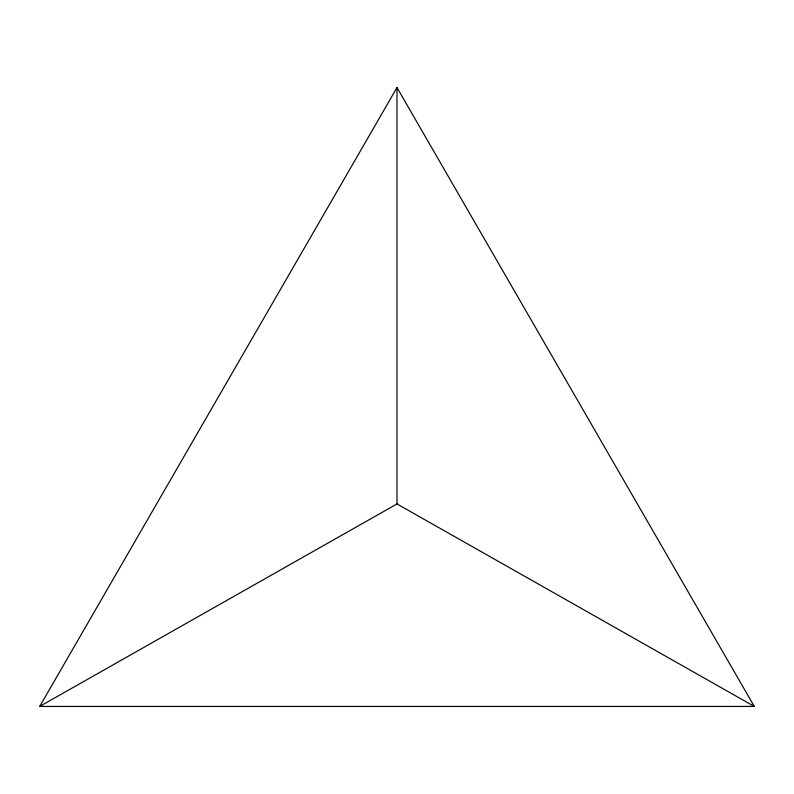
<?xml version="1.0" encoding="UTF-8"?>
<svg xmlns="http://www.w3.org/2000/svg" width="794" height="794" viewBox="0 0 794 794"><rect width="100%" height="100%" fill="white"/><g stroke="black" fill="none" stroke-linecap="round" stroke-linejoin="round"><path stroke-width="1.19" d="M39.7 706.432L397 87.568L754.3 706.432L39.7 706.432L397 503.932L754.3 706.432M397 87.568L397 503.932"/></g></svg>
